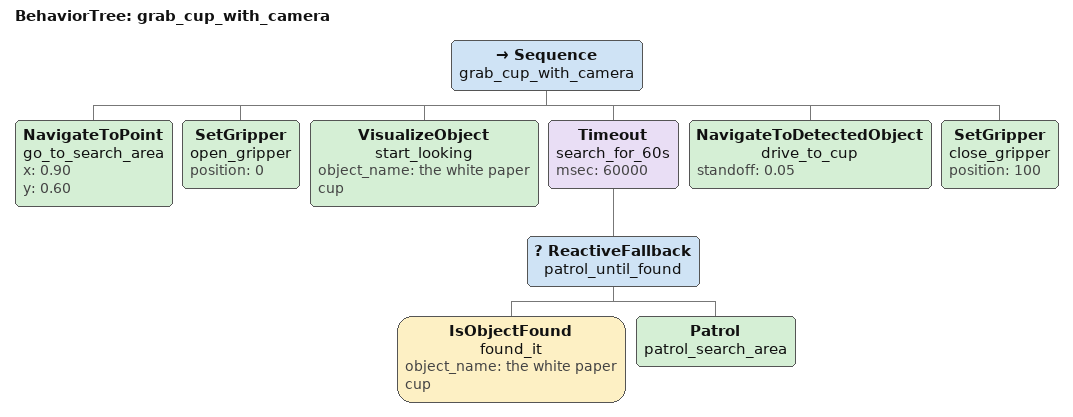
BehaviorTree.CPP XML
<?xml version="1.0"?>
<root BTCPP_format="4" main_tree_to_execute="grab_cup_with_camera">
  <BehaviorTree ID="grab_cup_with_camera">
    <Sequence name="grab_cup_with_camera">

      <NavigateToPoint name="go_to_search_area" x="0.90" y="0.60"/>
      <SetGripper name="open_gripper" position="0"/>
      <VisualizeObject name="start_looking" object_name="the white paper cup"/>

      <Timeout name="search_for_60s" msec="60000">
        <ReactiveFallback name="patrol_until_found">
          <IsObjectFound name="found_it" object_name="the white paper cup"/>
          <Patrol name="patrol_search_area"/>
        </ReactiveFallback>
      </Timeout>

      <NavigateToDetectedObject name="drive_to_cup" standoff="0.05"/>
      <SetGripper name="close_gripper" position="100"/>

    </Sequence>
  </BehaviorTree>
</root>
